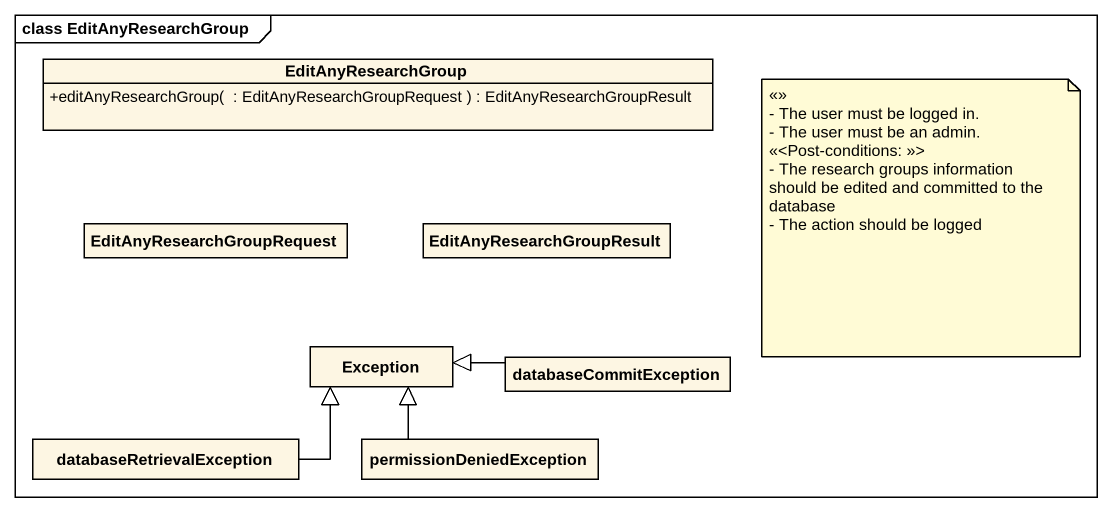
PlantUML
@startuml
mainframe class EditAnyResearchGroup
hide circle
hide empty members
skinparam classAttributeIconSize 0
class EditAnyResearchGroup {
  +editAnyResearchGroup(  : EditAnyResearchGroupRequest ) : EditAnyResearchGroupResult
}
class EditAnyResearchGroupRequest
class EditAnyResearchGroupResult
class "Exception" as Exception_
class databaseCommitException
class databaseRetrievalException
class permissionDeniedException
databaseCommitException -left-|> Exception_
databaseRetrievalException -right-|> Exception_
permissionDeniedException -up-|> Exception_
note as N1
  <<>>
  - The user must be logged in.
  - The user must be an admin.
  <<<Post-conditions: >>>
  - The research groups information should be edited and committed to the database
  - The action should be logged
end note
@enduml
